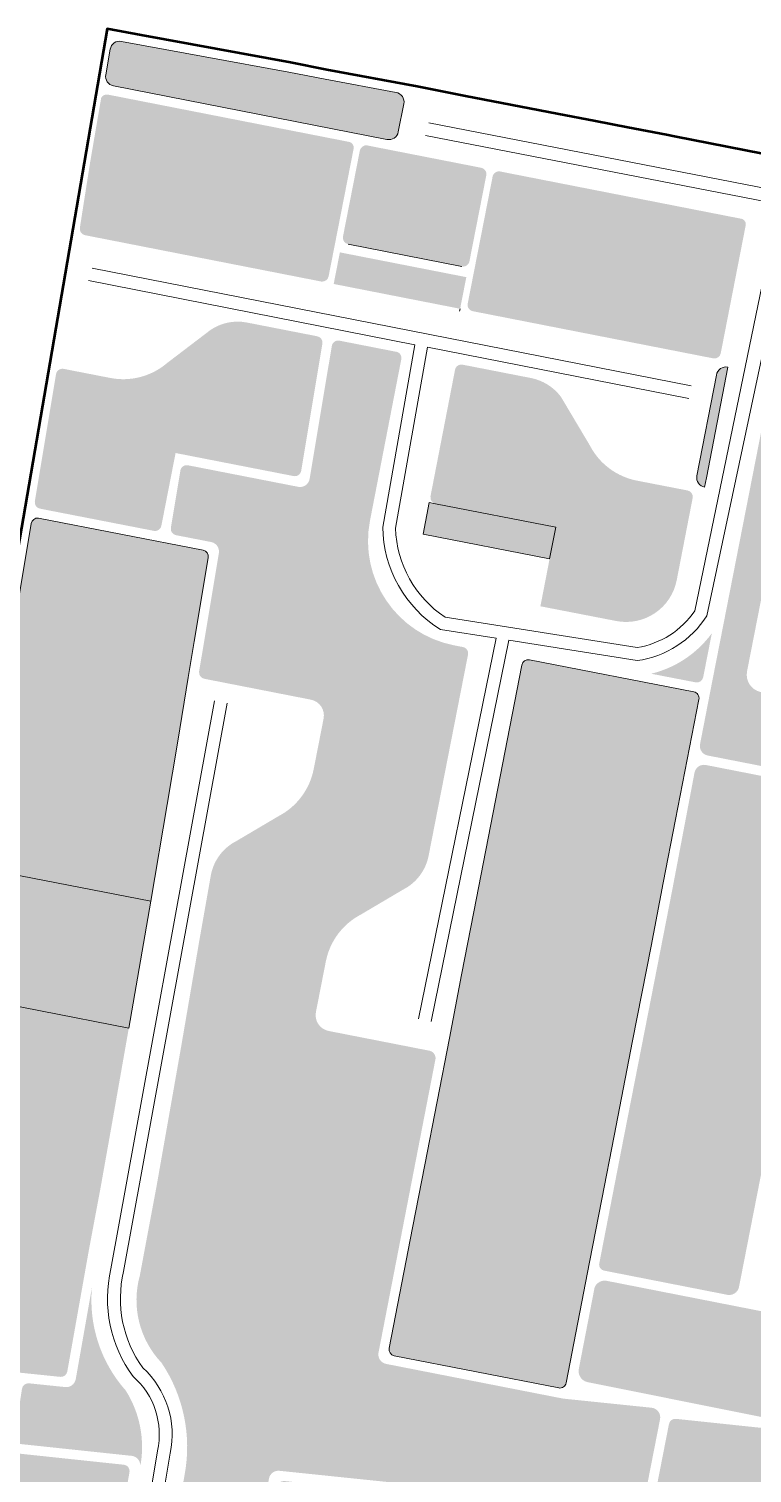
# Model space of a CAD drawing. Header units: millimetres. Extents: x 4297 to 8427, y -1478 to 1634.
# Drawn here: x 8071.6 to 8127.7, y -1414.2 to -1302.1 of the extents above; entities that cross this region are included whole.
import ezdxf

# ---------------------------------------------------------------- set-up
doc = ezdxf.new("R2010")
doc.units = ezdxf.units.MM
doc.header["$LTSCALE"] = 0.1
for name, color, linetype, lineweight in [('4_ RETINO PARCHEGGIO', 4, 'Continuous', 9), ('4_AREA DI PROGETTO', 1, 'Continuous', 50), ('4_RETINO VERDE PUBBLICO', 3, 'Continuous', 9), ('4_STRADE ESISTENTI', 251, 'Continuous', 20), ('4L - Strade', 10, 'Continuous', 20), ('_mu 2', 1, 'Continuous', 9)]:
    doc.layers.add(name, color=color, linetype=linetype, lineweight=lineweight)

msp = doc.modelspace()

# ---------------------------------------------------------------- hatches: boundary and pattern name
at = {"layer": '4_ RETINO PARCHEGGIO', "ltscale": 5, "transparency": 33554687}
h = msp.add_hatch(color=256, dxfattribs=at)
h.dxf.hatch_style = 1
h.paths.add_polyline_path([(8105.078939540348, -1323.82696056236), (8095.265879276092, -1321.902422111177), (8095.747013888888, -1319.449157045113), (8105.560074153143, -1321.373695496296)])
h = msp.add_hatch(color=256, dxfattribs=at)
h.dxf.hatch_style = 1
h.paths.add_polyline_path([(8112.498618283519, -1340.786716943195), (8103.174232995683, -1338.965032772969), (8102.684032041139, -1338.869934723164), (8102.204801529901, -1341.32290105043), (8112.022499314404, -1343.240962572985)])
h = msp.add_hatch(color=256, dxfattribs=at)
h.dxf.hatch_style = 1
h.paths.add_polyline_path([(8081.084046597202, -1369.799993030561), (8067.347932911502, -1367.123182027706), (8065.638205069471, -1376.978110303889), (8079.365210756474, -1379.653270454404)])
h = msp.add_hatch(color=256, dxfattribs=at)
h.dxf.hatch_style = 1
edge = h.paths.add_edge_path()
edge.add_line((8116.428333536844, -1399.25889163898), (8131.566219385897, -1402.232173178688))
edge.add_arc((8131.493918945916, -1402.97868014207), 0.7499999999994901, -11.099057532334825, 84.46806245758529, ccw=False)
edge.add_line((8132.229890818929, -1403.123059510862), (8130.9662589737, -1409.56440569293))
edge.add_arc((8130.226458335883, -1409.417492471081), 0.7542469611918383, 259.8171593450299, 348.76805055467645, ccw=False)
edge.add_line((8130.093115031812, -1410.159858985497), (8114.930458008039, -1407.117745102498))
edge.add_arc((8115.155583919401, -1406.263590767961), 0.8833240080376389, 165.8741717556684, 255.2345792281194, ccw=False)
edge.add_line((8114.298969776113, -1406.048013606147), (8115.518090520129, -1399.765863788545))
edge.add_arc((8116.303186856418, -1400.104830934467), 0.8551461765509734, 81.58480586420848, 156.6476169057325, ccw=False)
at = {"layer": '4_RETINO VERDE PUBBLICO', "ltscale": 5, "transparency": 33554687}
h = msp.add_hatch(color=256, dxfattribs=at)
h.dxf.hatch_style = 1
edge = h.paths.add_edge_path()
edge.add_line((8077.577400586985, -1305.664302359739), (8077.918315781885, -1303.683458812689))
edge.add_arc((8078.657448919044, -1303.810668110913), 0.7500000000008764, 79.60801521626081, 170.2347161919695, ccw=False)
edge.add_line((8078.792735081386, -1303.072970575145), (8091.771933946389, -1305.45322253423))
edge.add_line((8091.771933946389, -1305.45322253423), (8094.603006094645, -1306.015538241631))
edge.add_line((8094.603006094645, -1306.015538241631), (8100.110506337513, -1307.039923834846))
edge.add_arc((8099.9733597718, -1307.777277765813), 0.7499999999999112, -11.088657862631408, 79.46348710005628, ccw=False)
edge.add_line((8100.709357838768, -1307.921523547093), (8100.283060709675, -1310.096657268045))
edge.add_arc((8099.547062642706, -1309.952411486764), 0.7499999999994768, 258.9113421373275, 348.9113421373516, ccw=False)
edge.add_line((8099.402816861425, -1310.688409553734), (8078.172287942863, -1306.527509724933))
edge.add_arc((8078.305571895654, -1305.799066103661), 0.7405367792643432, 169.5148217719934, 259.6312365573332, ccw=False)
h = msp.add_hatch(color=256, dxfattribs=at)
h.dxf.hatch_style = 1
h.paths.add_polyline_path([(8097.883154921973, -1311.154844442209, 0.4141759153686539), (8097.296338054437, -1311.549282898326), (8095.987581189932, -1318.222524511753, 0.4142135619577608), (8096.382007280722, -1318.809404446829), (8105.213761518551, -1320.541489052894, 0.4142135627884158), (8105.80064145446, -1320.147062961544), (8107.109620957729, -1313.472686131714, 0.4142512103797508), (8106.715131798567, -1312.885793831871)])
at = {"layer": '4_RETINO VERDE PUBBLICO'}
h = msp.add_hatch(color=256, dxfattribs=at)
h.dxf.hatch_style = 1
h.paths.add_polyline_path([(8079.131765966522, -1407.781904233806, -0.2082085298665943), (8076.507380868459, -1399.755979345322), (8075.247364186084, -1406.89531847274, -0.4142135623730764), (8074.378426502401, -1407.503551406635), (8071.619144402396, -1407.219280373725, 0.3995389739464241), (8071.073746372914, -1407.64043500551), (8070.500817677925, -1411.355255007376, 0.428126960046668), (8070.942196852836, -1411.928674499231), (8079.586213496281, -1412.846233505317, -0.4284639220064919), (8080.248151576679, -1413.707206882382, 0.1900022545374702)])
edge = h.paths.add_edge_path()
edge.add_line((8101.269993597111, -1391.826314210894), (8103.175275203244, -1382.009615891202))
edge.add_arc((8102.558998943119, -1382.005475286452), 0.6162901698081829, 359.6150499013746, 443.3235789071551)
edge.add_line((8102.630650075862, -1381.393364439808), (8094.873058552474, -1379.872980215683))
edge.add_arc((8095.113468187914, -1378.646316770729), 1.249999999999932, 168.9113421386909, 258.9113421386899, ccw=False)
edge.add_line((8093.886804742959, -1378.40590713529), (8094.656115576361, -1374.480584111435))
edge.add_arc((8099.808102045171, -1375.490304580278), 5.250000000000327, 117.49007419144289, 168.9113421387035, ccw=False)
edge.add_line((8097.384728598156, -1370.833077815742), (8100.649991552973, -1368.903774953624))
edge.add_arc((8098.951941912273, -1365.560254740179), 3.750000000000475, 296.9243221183434, 348.9113421386982)
edge.add_line((8102.631932247138, -1366.281483646495), (8105.692390283852, -1350.665836662935))
edge.add_arc((8105.20172490587, -1350.56967280876), 0.4999999999998301, 348.911342138692, 439.0162614634485)
edge.add_line((8105.296990098928, -1350.078832159474), (8104.609286059611, -1349.945358580691))
edge.add_arc((8106.181161745072, -1341.846487867471), 8.24999999999984, 169.0211036309185, 259.0162614635226, ccw=False)
edge.add_line((8098.082158218787, -1340.275296637474), (8100.513401719059, -1327.742990380902))
edge.add_arc((8100.022553020497, -1327.647766669993), 0.4999999999996172, 349.0211036309017, 449.3754633954624)
edge.add_line((8100.028003022597, -1327.147796373398), (8095.71050037404, -1326.301915639939))
edge.add_arc((8095.614368484425, -1326.792587281466), 0.5000000000001271, 78.9150746676125, 170.5244570865996)
edge.add_line((8095.121190502748, -1326.71027398735), (8093.398267325203, -1337.033123830835))
edge.add_arc((8092.658500352686, -1336.90965388966), 0.7499999999998731, 258.94549375496047, 350.524457086626, ccw=False)
edge.add_line((8092.514693294666, -1337.645737804756), (8083.95760267434, -1335.973958267014))
edge.add_arc((8083.861731302326, -1336.464680877078), 0.4999999999999505, 78.94549375494553, 170.5244570866125)
edge.add_line((8083.368553320648, -1336.382367582961), (8082.627276890491, -1340.823706222292))
edge.add_arc((8083.120454872169, -1340.906019516409), 0.5000000000001739, 170.5244570866596, 258.9727463278946)
edge.add_line((8083.024816921792, -1341.396787671904), (8085.758268116719, -1341.929466222485))
edge.add_arc((8085.614811191152, -1342.665618455727), 0.7500000000001333, -9.475542913382526, 78.97274632787258, ccw=False)
edge.add_line((8086.354578163669, -1342.789088396901), (8085.187891528388, -1349.779261323571))
edge.add_line((8085.187891528388, -1349.779261323571), (8084.822449659516, -1351.967538407277))
edge.add_arc((8085.315623211705, -1352.04987823616), 0.4999999999997544, 170.5213743517283, 258.9113421387201)
edge.add_line((8085.21945935753, -1352.540543614142), (8093.496971347176, -1354.162825298621))
edge.add_arc((8093.256561711738, -1355.389488743576), 1.249999999999932, -11.088657861309116, 78.91134213868992, ccw=False)
edge.add_line((8094.483225156692, -1355.629898379015), (8093.713914323291, -1359.555221402869))
edge.add_arc((8088.56192785448, -1358.545500934027), 5.250000000000796, 297.49007419144124, 348.9113421387032, ccw=False)
edge.add_line((8090.985301301494, -1363.202727698563), (8087.720038346677, -1365.13203056068))
edge.add_arc((8089.418087987377, -1368.475550774126), 3.750000000000427, 116.9243221183515, 168.9113421386197)
edge.add_line((8085.738097652514, -1367.754321867804), (8084.860120103304, -1372.728714852432))
edge.add_line((8084.860120103304, -1372.728714852432), (8083.420816302016, -1381.127853294905))
edge.add_line((8083.420816302016, -1381.127853294905), (8081.513172404, -1391.95090399536))
edge.add_line((8081.513172403999, -1391.950903995361), (8080.220713356652, -1398.851559516366))
edge.add_arc((8087.038689816904, -1400.754396795423), 7.078530407021162, 164.4060494301856, 223.5327388167462)
edge.add_arc((8072.175055645205, -1412.160437616707), 11.71993753504264, -10.644065760020396, 33.863673016230905, ccw=False)
edge.add_line((8083.693335045887, -1414.325195218181), (8081.955226911713, -1424.321642736444))
edge.add_arc((8082.47852249851, -1424.400830008319), 0.5292531484913967, 171.3950488221234, 267.3251585803963)
edge.add_line((8082.453823400657, -1424.929506515981), (8087.879540726317, -1425.491113620574))
edge.add_arc((8087.87439189883, -1424.925237537711), 0.5658995066098127, 270.5213119137791, 352.7296289951131)
edge.add_line((8088.435741583628, -1424.99685305949), (8090.240501407736, -1414.624637166472))
edge.add_arc((8090.979399444083, -1414.753205015799), 0.7499999999999772, 84.09045276542071, 170.1293879365361, ccw=False)
edge.add_line((8091.056618156606, -1414.00719075961), (8101.027292626381, -1415.039238926465))
edge.add_line((8101.027292626381, -1415.039238926465), (8110.997967096154, -1416.071287093321))
edge.add_arc((8110.920748383633, -1416.817301349509), 0.7499999999998496, -9.870612063485282, 84.09045276556111, ccw=False)
edge.add_line((8111.659646419981, -1416.945869198835), (8109.648121533166, -1428.444835070827))
edge.add_line((8109.648121533166, -1428.444835070826), (8110.637447217163, -1428.49088213306))
edge.add_line((8110.637447217162, -1428.49088213306), (8111.133136149439, -1428.495781253709))
edge.add_line((8111.133136149439, -1428.495781253709), (8111.628534108518, -1428.478043968918))
edge.add_line((8111.628534108517, -1428.478043968918), (8111.961171815499, -1428.450935179082))
edge.add_line((8111.961171815499, -1428.450935179082), (8112.292404964546, -1428.409037097862))
edge.add_line((8112.292404964546, -1428.409037097862), (8112.68668406364, -1428.331805694848))
edge.add_line((8112.68668406364, -1428.331805694848), (8113.010810448632, -1428.246326579136))
edge.add_line((8113.010810448632, -1428.246326579136), (8113.328779477017, -1428.139365898482))
edge.add_line((8113.328779477017, -1428.139365898482), (8113.577072478542, -1428.03760879071))
edge.add_line((8113.577072478542, -1428.03760879071), (8113.820311810288, -1427.924332040592))
edge.add_line((8113.820311810287, -1427.924332040592), (8114.226760124833, -1427.707807770934))
edge.add_line((8114.226760124833, -1427.707807770934), (8114.620454378512, -1427.4701551793))
edge.add_line((8114.620454378511, -1427.4701551793), (8115.004574881748, -1427.217562174712))
edge.add_line((8115.004574881748, -1427.217562174712), (8115.382350250004, -1426.95561971422))
edge.add_line((8115.382350250004, -1426.95561971422), (8116.456901028475, -1426.289227288815))
edge.add_line((8116.456901028474, -1426.289227288815), (8117.531451806946, -1425.622834863409))
edge.add_line((8117.531451806946, -1425.622834863409), (8119.163573386659, -1417.314781924439))
edge.add_line((8119.163573386659, -1417.314781924439), (8120.59657946416, -1410.003027682721))
edge.add_arc((8119.860581397187, -1409.858781901458), 0.7500000000001368, 348.91134213872, 444.1131651915741)
edge.add_line((8119.937504378663, -1409.112737093875), (8113.076098033792, -1408.405273108063))
edge.add_line((8113.076098033792, -1408.405273108064), (8099.337469836621, -1405.712492348117))
edge.add_arc((8099.481725590712, -1404.976496235756), 0.7499999999997748, 169.0162614634175, 258.91056577562847, ccw=False)
edge.add_line((8098.745464616783, -1404.833598446167), (8101.269993597111, -1391.826314210894))
at = {"layer": '4_RETINO VERDE PUBBLICO', "ltscale": 5, "transparency": 33554687}
h = msp.add_hatch(color=256, dxfattribs=at)
h.dxf.hatch_style = 1
h.paths.add_polyline_path([(8125.861929734197, -1328.349016037729, 0.4266813999189787), (8124.977430719104, -1328.973775280075), (8123.459253813196, -1336.795970504779, 0.4142121332678254), (8124.052687705201, -1337.675078420019), (8124.195526861527, -1336.93880606863)])
h = msp.add_hatch(color=256, dxfattribs=at)
h.dxf.hatch_style = 1
h.paths.add_polyline_path([(8128.431969284434, -1353.575985074076, -0.4141604007634929), (8127.347335004435, -1351.962252707902), (8130.978495660614, -1333.434659038191, -0.4142368887620713), (8131.858798123732, -1332.842918242638), (8129.171761678125, -1332.316072802899, 0.422996142121657), (8128.564540086475, -1332.752952004438), (8125.888495148202, -1346.407173878051), (8125.349601421305, -1349.156818992755), (8124.679413969515, -1352.570130825719), (8124.345422550117, -1354.285222730029), (8123.698671847454, -1357.61709149814, 0.4137267835634291), (8124.290790446974, -1358.496025813415), (8135.151160505766, -1360.622876592559), (8135.770999721436, -1357.455601545876, 0.4091783772691996), (8133.841628592821, -1354.637225625462)])
h = msp.add_hatch(color=256, dxfattribs=at)
h.dxf.hatch_style = 1
edge = h.paths.add_edge_path()
edge.add_line((8123.94349898881, -1352.425461493468), (8124.613653206093, -1349.012319080899))
edge.add_arc((8117.961337369768, -1344.132852510283), 8.249999999999057, 283.6362388130036, 323.73999268718006, ccw=False)
edge.add_line((8119.90633112108, -1352.150302186292), (8123.35756841777, -1352.820138288578))
edge.add_arc((8123.452833610827, -1352.329297639291), 0.5000000000008784, 259.0162614636292, 348.9113421385687)
at = {"layer": '_mu 2', "ltscale": 5, "transparency": 33554687}
h = msp.add_hatch(color=256, dxfattribs=at)
h.dxf.hatch_style = 1
edge = h.paths.add_edge_path()
edge.add_arc((8122.635130173512, -1338.41867575874), 0.4999999999995847, 349.0211036309209, 439.0162614634497)
edge.add_line((8122.730395366571, -1337.927835109454), (8118.803524987702, -1337.165685386718))
edge.add_arc((8119.801486619981, -1332.017100255528), 5.244411909129072, 207.3574517176046, 259.0302635429954, ccw=False)
edge.add_line((8115.14362605848, -1334.427119189526), (8113.320385317627, -1331.361354105823))
edge.add_line((8113.320385317627, -1331.361354105823), (8112.901235756821, -1330.65587895214))
edge.add_arc((8109.840104274026, -1332.965720861446), 3.83482667156516, 37.03715589848438, 78.7257590030228)
edge.add_line((8110.58983306062, -1329.204896171635), (8105.270628036938, -1328.165695639313))
edge.add_arc((8105.174756664925, -1328.656418249377), 0.5000000000000062, 78.9454937549468, 169.0211036309408)
edge.add_line((8104.68390796636, -1328.561194538468), (8102.779255669133, -1338.379086451996))
edge.add_arc((8103.270104367697, -1338.474310162904), 0.5000000000016543, 169.0211036310665, 258.9454937548783)
edge.add_line((8103.174232995683, -1338.96503277297), (8112.498618283519, -1340.786716943195))
edge.add_line((8112.498618283519, -1340.786716943195), (8111.308941840413, -1346.916359250361))
edge.add_line((8111.308941840413, -1346.916359250361), (8117.199215825296, -1348.05957770457))
edge.add_arc((8117.961337369767, -1344.132852510282), 4.000000000000234, 259.0162614634511, 349.02110363093)
edge.add_line((8121.888126958269, -1344.894642197553), (8123.125978872074, -1338.513899469649))
edge = h.paths.add_edge_path()
edge.add_arc((8106.157071773156, -1323.52475335466), 0.5000619879611666, 167.6005222520297, 258.9111051385539, ccw=False)
edge.add_line((8105.668674113305, -1323.41737683182), (8106.63794608023, -1318.475300746937))
edge.add_line((8106.637946080231, -1318.475300746937), (8107.59300988322, -1313.605668547566))
edge.add_arc((8108.089477523764, -1313.664613144657), 0.4999545815711488, 78.90893716193028, 173.2290844882787, ccw=False)
edge.add_line((8108.185653236324, -1313.173996373697), (8117.53356288782, -1315.006108356789))
edge.add_line((8117.53356288782, -1315.006108356789), (8126.923255889138, -1316.846316074101))
edge.add_arc((8126.808822690327, -1317.273287674203), 0.4420403876163804, -15.489142637467523, 74.99668177679177, ccw=False)
edge.add_line((8127.234808647012, -1317.391337108727), (8125.306283143068, -1327.280145929185))
edge.add_arc((8124.812964017453, -1327.18228759247), 0.5029314205359504, 263.5204629151202, 348.7800497383369, ccw=False)
edge.add_line((8124.756209032915, -1327.682006398892), (8120.445639359963, -1326.836546463334))
edge.add_line((8120.445639359963, -1326.836546463334), (8118.483057683255, -1326.451613863279))
edge.add_line((8118.483057683256, -1326.451613863279), (8115.408560307958, -1325.848697840633))
edge.add_line((8115.408560307958, -1325.848697840633), (8111.549768222231, -1325.091887243856))
edge.add_line((8111.54976822223, -1325.091887243856), (8106.060893967122, -1324.015479165506))
edge = h.paths.add_edge_path()
edge.add_arc((8076.059846177259, -1317.626207753641), 0.4999999999993303, 171.098629599846, 258.9039774500955, ccw=False)
edge.add_line((8075.565868094697, -1317.548840745504), (8076.350454997842, -1312.539357457787))
edge.add_line((8076.350454997842, -1312.539357457787), (8077.223544099576, -1307.446492718213))
edge.add_arc((8077.654611301907, -1307.699832543977), 0.5000000002442924, 78.91120893823819, 149.5570850341711, ccw=False)
edge.add_line((8077.750776296822, -1307.209167389317), (8087.119577129583, -1309.045327097379))
edge.add_line((8087.119577129583, -1309.045327097379), (8096.488377962345, -1310.881486805441))
edge.add_arc((8096.360626577167, -1311.325165072872), 0.4617042575133017, -16.063066888693413, 73.93693317862159, ccw=False)
edge.add_line((8096.804304844447, -1311.452916458572), (8094.871382821404, -1321.315436250214))
edge.add_arc((8094.378086925059, -1321.217458031702), 0.5029319761701646, 263.52048762792646, 348.76613849117734, ccw=False)
edge.add_line((8094.321332093357, -1321.717177414689), (8089.992371206121, -1320.868113047261))
edge.add_line((8089.992371206121, -1320.868113047261), (8088.029789529412, -1320.483180447206))
edge.add_line((8088.029789529412, -1320.483180447206), (8084.955292154115, -1319.88026442456))
edge.add_line((8084.955292154115, -1319.88026442456), (8081.096500068388, -1319.123453827783))
edge.add_line((8081.096500068388, -1319.123453827783), (8075.9636192547, -1318.116860766854))
edge = h.paths.add_edge_path()
edge.add_line((8074.307533553025, -1328.491094742691), (8077.927440593992, -1329.196520484112))
edge.add_arc((8078.931639072958, -1324.043454851419), 5.250000000000569, 258.9727463278313, 310.6414171922643)
edge.add_line((8082.351084292115, -1328.027158453996), (8084.713749345386, -1326.227170076576))
edge.add_line((8084.713749345386, -1326.227170076576), (8085.718697471096, -1325.461553746964))
edge.add_arc((8087.808748205158, -1328.575102835873), 3.749999999999873, 78.97274632783478, 123.8725134539518, ccw=False)
edge.add_line((8088.526032832991, -1324.894341669664), (8093.992698484561, -1325.962351922351))
edge.add_arc((8093.896827112547, -1326.453074532415), 0.4999999999998947, -7.8944018832501115, 78.94549375494432, ccw=False)
edge.add_line((8094.392088556351, -1326.52174841596), (8092.743113886229, -1336.402694082705))
edge.add_arc((8092.249935904551, -1336.320380788589), 0.4999999999997253, 258.9454937549867, 350.524457086651, ccw=False)
edge.add_line((8092.154064532539, -1336.811103398653), (8082.995557127502, -1335.021826417101))
edge.add_line((8082.995557127502, -1335.021826417101), (8081.949635553778, -1340.375430457617))
edge.add_line((8081.949635553778, -1340.375430457617), (8081.895314189353, -1340.653477190162))
edge.add_arc((8081.402136207676, -1340.571163896036), 0.4999999999999611, 258.97274632783217, 350.5244570855395, ccw=False)
edge.add_line((8081.306498257299, -1341.061932051531), (8072.468549781199, -1339.339645737039))
edge.add_arc((8072.56418773334, -1338.848877578841), 0.5000000029905433, 170.6302988316313, 258.9727461887851, ccw=False)
edge.add_line((8072.070858534002, -1338.767475465409), (8073.719850075548, -1328.893030475824))
edge.add_arc((8074.211895602648, -1328.981862898187), 0.5000000000010119, 78.97274632796308, 169.7662269385519, ccw=False)
h = msp.add_hatch(color=256, dxfattribs=at)
h.dxf.hatch_style = 1
h.paths.add_polyline_path([(8119.89335098525, -1373.285084591791), (8120.846119805012, -1368.376700788393), (8121.798888624773, -1363.468316984994), (8123.609164979393, -1354.14230740702, 0.4142205404120622), (8123.213591786931, -1353.556189874755), (8110.451377796737, -1351.079225681458, 0.4139996054545219), (8109.865630620485, -1351.474870687254), (8106.150290601074, -1370.617657856471), (8105.197637174671, -1375.526057277378), (8104.721329819129, -1377.98026413658), (8104.244945408736, -1380.434456040914), (8103.292333581026, -1385.342868883707), (8102.339681650473, -1390.251275376381), (8101.38702971991, -1395.159681869103), (8099.57681520637, -1404.486560224592, 0.4136733543505239), (8099.971485352929, -1405.072489492562), (8112.728772024023, -1407.572926625296, 0.4147609545246096), (8113.315785444558, -1407.177516054449), (8115.130356138116, -1397.82700257372), (8116.082891178454, -1392.918573396968), (8117.03542621879, -1388.010144220214), (8118.464217703593, -1380.647557528369)])
h.paths.add_polyline_path([(8083.982795751407, -1352.442194482478), (8084.448124555149, -1349.655791381709), (8085.534697492163, -1343.145617614826, 0.4063033561188324), (8085.137157460864, -1342.572536165216), (8072.359210064342, -1340.082446526445, 0.414295523316678), (8071.78359277985, -1340.494067336119), (8067.347932991564, -1367.123181559894), (8081.084046596479, -1369.799993029874), (8082.336208670455, -1362.302008255364), (8083.159502210901, -1357.372101369099)])
edge = h.paths.add_edge_path()
edge.add_line((8065.638205069379, -1376.978110304417), (8079.365231389691, -1379.653150743295))
edge.add_line((8079.365231389692, -1379.653150743295), (8078.063157360872, -1387.040492949106))
edge.add_line((8078.063157360872, -1387.040492949106), (8077.186859400689, -1391.963780314243))
edge.add_line((8077.186859400688, -1391.963780314243), (8076.266364871384, -1396.878454917464))
edge.add_line((8076.266364871384, -1396.878454917464), (8074.589674998359, -1406.306603244048))
edge.add_arc((8074.097284792499, -1406.219701660786), 0.4999999999998929, 264.09045276540405, 349.9909826758645, ccw=False)
edge.add_line((8074.045805650817, -1406.717044498245), (8060.554433814861, -1405.320574719411))
edge.add_line((8060.554433814861, -1405.320574719411), (8062.524489175076, -1394.200520722983))
edge.add_line((8062.524489175075, -1394.200520722983), (8063.480868677701, -1389.292839167585))
edge.add_line((8063.480868677702, -1389.292839167585), (8064.437248180243, -1384.385157612626))
edge.add_line((8064.437248180243, -1384.385157612626), (8065.638205069379, -1376.978110304417))
h = msp.add_hatch(color=256, dxfattribs=at)
h.dxf.hatch_style = 1
h.paths.add_polyline_path([(8163.910362337085, -1362.062738056712, 0.414213558240663), (8163.318378375094, -1361.182649990317), (8145.145564628989, -1357.625988139683, 0.4137890542614328), (8144.26862099441, -1358.221263589279), (8142.301331758083, -1368.273482570509), (8140.27374581661, -1378.615363251836, 0.390183256534245), (8140.67568036081, -1379.165383238895), (8159.363031999441, -1382.875067375285, 0.3915040213564533), (8159.9134949813, -1382.47087088542)])
edge = h.paths.add_edge_path()
edge.add_line((8138.31545466309, -1383.094524250047), (8151.56292334879, -1385.693481749939))
edge.add_line((8151.562923348791, -1385.693481749939), (8163.691855108967, -1388.072998841972))
edge.add_arc((8163.547468583833, -1388.808969311056), 0.750000000001659, -5.867951559261826, 78.90038534241779, ccw=False)
edge.add_line((8164.293538702781, -1388.885646410737), (8162.10984793549, -1402.029509208895))
edge.add_line((8162.10984793549, -1402.029509208895), (8135.132219708585, -1396.736897399568))
edge.add_line((8135.132219708585, -1396.736897399568), (8137.728625429176, -1383.489025782825))
edge.add_arc((8138.219290821229, -1383.585189646345), 0.500000015606094, 78.9113439271054, 168.9113413979732, ccw=False)
edge = h.paths.add_edge_path()
edge.add_line((8124.150321828034, -1359.232763592569), (8133.743145537641, -1361.111383240935))
edge.add_arc((8133.684668263923, -1361.60795187537), 0.5000000002460654, -11.072760291150473, 83.2836267772933, ccw=False)
edge.add_line((8134.175360305358, -1361.703979583452), (8132.345863829071, -1371.052401546504))
edge.add_line((8132.345863829071, -1371.052401546504), (8130.421811477043, -1380.869664827598))
edge.add_line((8130.421811477043, -1380.869664827598), (8128.498534361852, -1390.682972548889))
edge.add_line((8128.498534361852, -1390.682972548889), (8126.719063756534, -1399.762523536652))
edge.add_arc((8125.962625667074, -1399.587016208108), 0.7765316513562611, 259.6977697959769, 346.93746481572674, ccw=False)
edge.add_line((8125.823750348869, -1400.351028676299), (8116.256601999909, -1398.472122939732))
edge.add_arc((8116.334545986633, -1398.008848795821), 0.4697852674189656, 176.5139293333534, 260.44966111843166, ccw=False)
edge.add_line((8115.865630004892, -1397.980283089949), (8117.694785860004, -1388.563545915247))
edge.add_line((8117.694785860004, -1388.563545915247), (8119.619844110557, -1378.750587608395))
edge.add_line((8119.619844110557, -1378.750587608395), (8121.540174328959, -1368.937770072958))
edge.add_line((8121.540174328959, -1368.937770072958), (8123.269925286104, -1359.825867261831))
edge.add_arc((8124.006182856829, -1359.968782584837), 0.7499999999996113, 78.9196569412021, 169.0148970109094, ccw=False)
h = msp.add_hatch(color=256, dxfattribs=at)
h.dxf.hatch_style = 1
h.paths.add_polyline_path([(8162.109846919328, -1402.029509009539), (8131.045217064489, -1395.935090896907), (8130.019917398526, -1401.161275583421, 0.4140798656899579), (8130.611575733888, -1402.041290845949), (8131.638298314707, -1402.242708269057, -0.4142135623730957), (8132.229890818929, -1403.123059510861), (8130.966859355591, -1409.561345254388, -0.3670599882647442), (8130.205519206319, -1410.171448724003), (8158.734017861045, -1413.112957265118, 0.3492482425265608), (8159.519421216371, -1412.607784945621), (8161.099764789749, -1407.951575435239)])
edge = h.paths.add_edge_path()
edge.add_line((8119.040924197997, -1429.038274705154), (8131.065726128716, -1430.306272008098))
edge.add_line((8131.065726128716, -1430.306272008098), (8138.378111368539, -1431.077352048801))
edge.add_line((8138.378111368539, -1431.077352048801), (8143.545615735799, -1431.622257622996))
edge.add_line((8143.545615735799, -1431.622257622996), (8155.68315443016, -1432.902142848342))
edge.add_arc((8155.630720889627, -1433.3993859718), 0.4999999999995481, -18.74749997382048, 83.98049141155008, ccw=False)
edge.add_line((8156.104192966717, -1433.560085045271), (8154.733015160431, -1437.600023733038))
edge.add_line((8154.733015160431, -1437.600023733038), (8153.230272896009, -1447.120268901762))
edge.add_arc((8152.736387782825, -1447.042310611802), 0.499999999999314, 265.87715724085183, 351.0300412587749, ccw=False)
edge.add_line((8152.700440232982, -1447.541016711284), (8148.143141068851, -1447.212519147251))
edge.add_line((8148.143141068851, -1447.212519147251), (8140.671297544191, -1446.288146735054))
edge.add_line((8140.671297544191, -1446.288146735054), (8136.521641068954, -1445.843019147241))
edge.add_line((8136.521641068954, -1445.843019147241), (8132.353646308657, -1445.422275800598))
edge.add_line((8132.353646308657, -1445.422275800598), (8128.18565154836, -1445.001532453955))
edge.add_line((8128.185651548361, -1445.001532453955), (8122.213302628032, -1444.398646362064))
edge.add_line((8122.213302628032, -1444.398646362064), (8116.240953707704, -1443.795760270173))
edge.add_arc((8116.29117160617, -1443.298288499443), 0.4999999999993697, 168.9113421386564, 264.2357338538183, ccw=False)
edge.add_line((8115.800506228188, -1443.202124645267), (8118.497825279481, -1429.439353974437))
edge.add_arc((8118.988490657463, -1429.535517828612), 0.4999999999992745, 83.98049141144298, 168.9113421387459, ccw=False)
edge = h.paths.add_edge_path()
edge.add_line((8121.830691815553, -1409.975723290445), (8133.855493746272, -1411.243720593389))
edge.add_line((8133.855493746272, -1411.243720593389), (8140.144116833575, -1411.906846452748))
edge.add_line((8140.144116833575, -1411.906846452748), (8146.335383353355, -1412.559706208287))
edge.add_line((8146.335383353356, -1412.559706208287), (8158.457541851598, -1413.837969615052))
edge.add_arc((8158.405108311064, -1414.33521273851), 0.4999999999995481, -18.74749997382048, 83.98049141155008, ccw=False)
edge.add_line((8158.878580388155, -1414.495911811982), (8154.265652973851, -1428.087106068085))
edge.add_arc((8153.792180896759, -1427.926406994614), 0.5000000000004369, 263.9804914115569, 341.2525000262253, ccw=False)
edge.add_line((8153.739747356225, -1428.423650118073), (8148.220714237386, -1427.841676365143))
edge.add_line((8148.220714237386, -1427.841676365143), (8146.231783380714, -1427.631946593582))
edge.add_line((8146.231783380714, -1427.631946593582), (8143.439139899762, -1427.337466532785))
edge.add_line((8143.439139899762, -1427.337466532785), (8130.959250292678, -1426.021480917887))
edge.add_line((8130.959250292678, -1426.021480917887), (8119.022664177797, -1424.762785840227))
edge.add_arc((8119.075097718332, -1424.265542716768), 0.499999999999822, 168.9113421386729, 263.980491411501, ccw=False)
edge.add_line((8118.58443234035, -1424.169378862593), (8121.287592897037, -1410.376802559728))
edge.add_arc((8121.778258275019, -1410.472966413903), 0.4999999999992745, 83.98049141144372, 168.9113421387459, ccw=False)
h = msp.add_hatch(color=256, dxfattribs=at)
h.dxf.hatch_style = 1
edge = h.paths.add_edge_path()
edge.add_line((8088.787471101369, -1430.065798162549), (8098.294049788532, -1431.049808535858))
edge.add_line((8098.294049788532, -1431.049808535858), (8107.731752483771, -1432.026689668169))
edge.add_arc((8107.680273299161, -1432.524032538105), 0.5000000367246761, -9.870607553679577, 84.09044825557038, ccw=False)
edge.add_line((8108.172872032987, -1432.609744405179), (8106.479153798064, -1442.343788215274))
edge.add_arc((8105.986555144521, -1442.258076364969), 0.499999954755149, 264.2357290279947, 350.12939276239604, ccw=False)
edge.add_line((8105.936337208699, -1442.755548086454), (8096.408547078217, -1441.886065480975))
edge.add_line((8096.408547078217, -1441.886065480975), (8086.966431161962, -1440.935758689728))
edge.add_arc((8087.017703227781, -1440.438394498656), 0.4999999632944807, 170.1293831338847, 264.11430774254643, ccw=False)
edge.add_line((8086.525104580229, -1440.352682564107), (8088.243393269227, -1430.477429097935))
edge.add_arc((8088.735991996909, -1430.563141049206), 0.5000000451050884, 84.0904575885694, 170.1293828200881, ccw=False)
edge = h.paths.add_edge_path()
edge.add_line((8091.443495176431, -1414.801242780217), (8100.950073917489, -1415.785253159105))
edge.add_line((8100.950073917489, -1415.785253159105), (8110.387776669004, -1416.762134297242))
edge.add_arc((8110.336297484395, -1417.259477167177), 0.5000000367236115, -9.870607553812874, 84.09044825561023, ccw=False)
edge.add_line((8110.82889621822, -1417.345189034252), (8109.110553489139, -1427.220753375915))
edge.add_arc((8108.617954835463, -1427.135041525564), 0.4999999548944665, 264.09044794223314, 350.1293927597127, ccw=False)
edge.add_line((8108.566475656558, -1427.632384313823), (8099.094334910273, -1426.651938555311))
edge.add_line((8099.094334910273, -1426.651938555311), (8089.622194163987, -1425.671492796799))
edge.add_arc((8089.673673262742, -1425.174149991817), 0.4999999632758961, 170.1293834267805, 264.09045727503764, ccw=False)
edge.add_line((8089.181074614769, -1425.088438059789), (8090.89941734385, -1415.212873718126))
edge.add_arc((8091.392016071972, -1415.298585666876), 0.5000000451062178, 84.09045758863527, 170.1293831132974, ccw=False)
edge = h.paths.add_edge_path()
edge.add_line((8057.415398098585, -1426.610526692617), (8066.921976788402, -1427.594537066201))
edge.add_line((8066.921976788402, -1427.594537066201), (8076.359679483641, -1428.571418198512))
edge.add_arc((8076.308200299032, -1429.068761068447), 0.5000000367236115, -9.870607553812874, 84.09044825561023, ccw=False)
edge.add_line((8076.800799032857, -1429.154472935522), (8075.082457037155, -1439.030033062349))
edge.add_arc((8074.589858383479, -1438.944321211996), 0.4999999548955477, 264.0899238377274, 350.1293927596086, ccw=False)
edge.add_line((8074.538374655208, -1439.441663529338), (8055.603367685456, -1437.48164912446))
edge.add_arc((8055.645576137214, -1436.983433899194), 0.4999999640873251, 170.131367882933, 265.15750426207575, ccw=False)
edge.add_line((8055.152974520081, -1436.897739028377), (8056.871329114765, -1427.022106790948))
edge.add_arc((8057.36391899413, -1427.107869579288), 0.5000000451169001, 84.09045758928983, 170.1234697405162, ccw=False)
edge = h.paths.add_edge_path()
edge.add_line((8060.554433818194, -1405.320574695832), (8058.846510562362, -1415.665226801081))
edge.add_arc((8059.339119755576, -1415.750878105958), 0.4999999632658387, 170.1364350957871, 264.090457275757)
edge.add_line((8059.287640656827, -1416.24822091093), (8062.560106883357, -1416.586948524635))
edge.add_arc((8062.019575806202, -1421.809048428383), 5.250000119056467, 32.421782199001996, 84.09045191801567, ccw=False)
edge.add_line((8066.451227739532, -1418.994272701631), (8068.641874909419, -1422.034415690192))
edge.add_arc((8071.834235823852, -1420.05285864067), 3.757357655123044, 211.8286340619782, 264.0647222644366)
edge.add_line((8071.445706374408, -1423.790074371054), (8077.158565753949, -1424.381403054934))
edge.add_arc((8077.210044932848, -1423.884060266661), 0.4999999549075637, 264.090447943018, 350.1364481442757)
edge.add_line((8077.702654137333, -1423.969711457919), (8079.415510230036, -1414.118496967642))
edge.add_arc((8078.922900945282, -1414.032845759686), 0.5000000368499192, 350.1364478346873, 443.9407607469662)
edge.add_line((8078.975679280824, -1413.535639078167), (8069.540952457195, -1412.534146493867))
edge.add_line((8069.540952457195, -1412.534146493867), (8070.513677926075, -1406.351439724666))
edge.add_line((8070.513677926075, -1406.351439724666), (8060.554433818194, -1405.320574695832))

# ---------------------------------------------------------------- linework, layer by layer
at = {"layer": '4_ RETINO PARCHEGGIO', "ltscale": 5, "transparency": 33554687}
msp.add_lwpolyline([(8112.498618283519, -1340.786716943195), (8103.174232995683, -1338.965032772969), (8102.684032041139, -1338.869934723164), (8102.204801529901, -1341.32290105043), (8112.022499314404, -1343.240962572985), (8112.498618283519, -1340.786716943195)], dxfattribs=at)
at = {"layer": '4_ RETINO PARCHEGGIO', "ltscale": 5}
msp.add_lwpolyline([(8081.084034315156, -1369.79999063711), (8079.365210756481, -1379.653270454365), (8065.638205069377, -1376.978110304433), (8067.347932966409, -1367.123181711215), (8081.084046597202, -1369.799993030561)], dxfattribs=at)
at = {"layer": '4_AREA DI PROGETTO'}
for p, q in [((8091.912641068793, -1304.716519146957), (8080.334141068963, -1302.593019147203)), ((8094.744641068846, -1305.279019146956), (8091.912641068793, -1304.716519146957)), ((8101.736641068931, -1306.579519147318), (8094.744641068846, -1305.279019146956)), ((8105.49864106892, -1307.323519147266), (8101.736641068931, -1306.579519147318)), ((8112.6036410689, -1308.700519147127), (8105.49864106892, -1307.323519147266)), ((8115.596141068952, -1309.280519147202), (8112.6036410689, -1308.700519147127)), ((8118.100141068791, -1309.765019147455), (8115.596141068952, -1309.280519147202)), ((8121.084141068965, -1310.32201914702), (8118.100141068791, -1309.765019147455)), ((8121.713141068804, -1310.464519147095), (8121.084141068965, -1310.32201914702)), ((8129.893141068855, -1312.050519147222), (8121.713141068804, -1310.464519147095))]:
    msp.add_line(p, q, dxfattribs=at)
at = {"layer": '4_AREA DI PROGETTO', "ltscale": 5}
msp.add_lwpolyline([(8080.334141068963, -1302.593019147203), (8077.682051722582, -1302.106802766766), (8054.435142738446, -1437.418153840958)], dxfattribs=at)
at = {"layer": '4_RETINO VERDE PUBBLICO'}
msp.add_line((8105.213761519247, -1320.54148905303), (8096.382007280722, -1318.809404446829), dxfattribs=at)
msp.add_lwpolyline([(8077.577400586985, -1305.664302359739), (8077.918315781885, -1303.683458812689, -0.4174208678702631), (8078.792735081386, -1303.072970575145), (8091.771933946389, -1305.45322253423), (8094.603006094645, -1306.015538241631), (8100.110506337513, -1307.039923834846, -0.417038925327266), (8100.709357838768, -1307.921523547093), (8100.283060709675, -1310.096657268045, -0.4142135623730835), (8099.402816861425, -1310.688409553734), (8078.172287942863, -1306.527509724933, -0.4148087943436826), (8077.577400586985, -1305.664302359739)], format="xyb", dxfattribs=at)
msp.add_lwpolyline([(8125.861929734197, -1328.349016037729, 0.4266813999189777), (8124.977430719104, -1328.973775280075), (8123.459253813196, -1336.795970504782, 0.4142121332666854), (8124.052687705201, -1337.675078420019), (8124.195526861527, -1336.93880606863), (8125.861929734197, -1328.349016037729, 0.4266813999189777)], format="xyb", close=True, dxfattribs=at)
at = {"layer": '4_STRADE ESISTENTI'}
for p, q in [((8194.596559813994, -1327.251462194732), (8102.642471861729, -1309.405505012727)), ((8129.816235547421, -1315.697902030433), (8102.387180858824, -1310.374617917499))]:
    msp.add_line(p, q, dxfattribs=at)
at = {"layer": '4L - Strade'}
msp.add_line((8105.0410047449, -1324.014720765749), (8105.078939540348, -1323.82696056236), dxfattribs=at)
for points in [[(8129.816235547421, -1315.697902030433), (8123.292005498988, -1347.26588151207, -0.2069341842620395), (8118.816342875241, -1350.116873529753), (8103.906788190063, -1347.757437913132, -0.2460778600315655), (8100.069014890063, -1340.850101877017), (8102.552358400356, -1326.812030818943)], [(8130.985669812715, -1315.924859572945), (8124.230895268873, -1347.658223399851, -0.2194019586194364), (8118.811806727319, -1351.128599773363), (8108.864632199082, -1349.554460346516)], [(8107.875947444634, -1349.398001077778), (8103.543982436038, -1348.712468025514, -0.2551244059335209), (8099.067344755173, -1340.771774023826), (8101.570990173193, -1326.618938487087)], [(8079.307560596281, -1426.184501589974), (8081.590343485474, -1412.455704615495, 0.2737336724030265), (8079.701851278931, -1406.69287577064, -0.2210851618762607), (8077.981261271691, -1398.342471218538), (8086.018023871487, -1354.265325549686)], [(8080.303608921321, -1426.290838851733), (8082.572626026797, -1412.644830148858, 0.2682868076401179), (8080.445879276598, -1406.016504531493, -0.2189373050359283), (8078.960291073096, -1398.547902639345), (8087.001804346171, -1354.444702185931)]]:
    msp.add_lwpolyline(points, format="xyb", dxfattribs=at)
for points in [[(8076.512309373405, -1320.669262256228), (8123.017457580252, -1329.819535580776)], [(8076.234236661965, -1321.633722253536), (8101.570990173193, -1326.618938487087)], [(8102.552358400356, -1326.812030818943), (8122.824400791311, -1330.800723165412)], [(8107.875947444634, -1349.398001077778), (8101.846213005074, -1378.93374977042)], [(8108.864632199082, -1349.554460346516), (8102.826003864044, -1379.133774450592)]]:
    msp.add_lwpolyline(points, dxfattribs=at)
at = {"layer": '_mu 2', "ltscale": 5}
for points in [[(8071.783688688913, -1340.493491555195, -0.4139538270753353), (8072.359210064342, -1340.082446526445), (8085.137157460864, -1342.572536165216, -0.4063033561194737), (8085.534697492163, -1343.145617614827), (8084.448124555149, -1349.655791381709), (8083.982795751407, -1352.442194482478), (8083.159502210901, -1357.372101369099), (8082.336208670455, -1362.302008255364), (8081.084046596479, -1369.799993029874), (8067.347932991564, -1367.123181559894), (8071.783688592577, -1340.493492132392)], [(8110.452095095401, -1351.079364898924), (8123.21359179197, -1353.556189875733, -0.4142205374070762), (8123.609164979393, -1354.142307407023), (8121.798888624773, -1363.468316984994), (8120.846119805012, -1368.376700788393), (8119.89335098525, -1373.285084591791), (8118.464217703593, -1380.647557528369), (8117.03542621879, -1388.010144220214), (8116.082891178454, -1392.918573396968), (8115.130356138116, -1397.82700257372), (8113.315785444559, -1407.177516054448, -0.4147609545258543), (8112.728772024022, -1407.572926625296), (8099.971485352929, -1405.072489492561, -0.4136733543487046), (8099.576815206369, -1404.486560224595), (8101.38702971991, -1395.159681869103), (8102.339681650473, -1390.251275376381), (8103.292333581026, -1385.342868883707), (8104.244945408736, -1380.434456040914), (8104.721329819129, -1377.98026413658), (8105.197637174671, -1375.526057277378), (8106.150290601074, -1370.617657856471), (8109.865630634242, -1351.474870616375, -0.4142135623730751), (8110.451736476587, -1351.079295160149)]]:
    msp.add_lwpolyline(points, format="xyb", dxfattribs=at)

doc.saveas('drawing.dxf')
